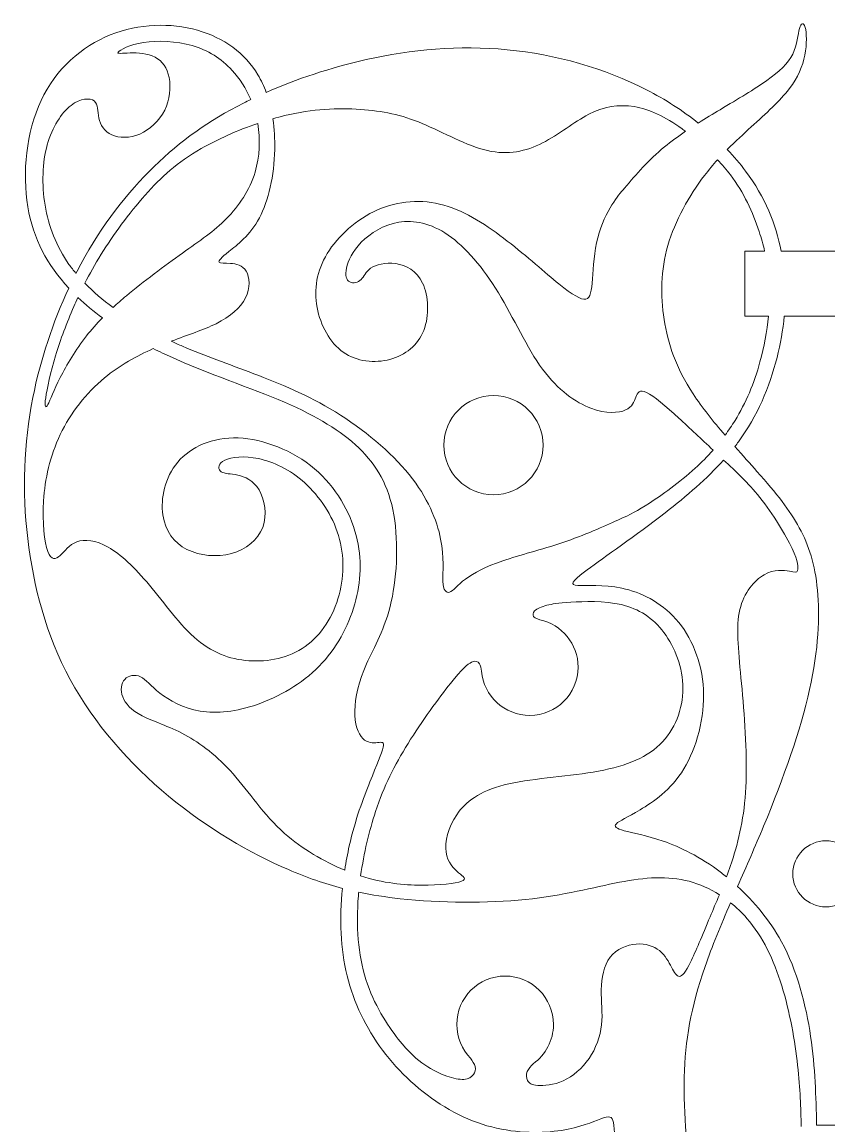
# Model space of a CAD drawing. Header units: millimetres. Extents: x -96 to 96, y -15 to 184.
# Drawn here: x -95.7 to 0.5, y 51.9 to 183.6 of the extents above; entities that cross this region are included whole.
import ezdxf

# ---------------------------------------------------------------- set-up
doc = ezdxf.new("R2010")
doc.units = ezdxf.units.MM
doc.header["$MEASUREMENT"] = 0
doc.layers.add('Layer 1', color=7, linetype='Continuous')

msp = doc.modelspace()

# ---------------------------------------------------------------- linework, layer by layer
at = {"layer": 'Layer 1', "lineweight": 20}
msp.add_ellipse((-39.49, 133.13), major_axis=(0, 5.92), ratio=1, dxfattribs=at)
for points, knots in [([(-90.14, 151.86), (-92.68, 154.6), (-94.38, 157.71), (-95.02, 161.57), (-95.02, 161.57), (-95.69, 165.61), (-95.21, 170.46), (-93.44, 174.23), (-93.44, 174.23), (-91.67, 178), (-88.61, 180.68), (-85.18, 182.06), (-85.18, 182.06), (-81.75, 183.44), (-77.96, 183.51), (-74.8, 182.62), (-74.8, 182.62), (-71.64, 181.72), (-69.11, 179.85), (-67.58, 177.29), (-67.58, 177.29), (-67.18, 176.63), (-66.86, 175.93), (-66.59, 175.2)], [0, 0, 0, 0, 0.142857, 0.142857, 0.142857, 0.142857, 0.285714, 0.285714, 0.285714, 0.285714, 0.428571, 0.428571, 0.428571, 0.428571, 0.571429, 0.571429, 0.571429, 0.571429, 0.714286, 0.714286, 0.714286, 0.714286, 1, 1, 1, 1]), ([(-15.07, 171.55), (-14.19, 172.1), (-13.31, 172.64), (-12.47, 173.14), (-12.47, 173.14), (-10.28, 174.46), (-8.38, 175.57), (-6.9, 176.62), (-6.9, 176.62), (-5.42, 177.67), (-4.36, 178.66), (-3.8, 179.78), (-3.8, 179.78), (-3.25, 180.91), (-3.2, 182.17), (-3.01, 182.84), (-3.01, 182.84), (-2.82, 183.51), (-2.49, 183.59), (-2.31, 182.96), (-2.31, 182.96), (-2.14, 182.32), (-2.11, 180.98), (-2.36, 179.66), (-2.36, 179.66), (-2.62, 178.33), (-3.15, 177.01), (-4.23, 175.61), (-4.23, 175.61), (-5.32, 174.21), (-6.97, 172.71), (-8.76, 171.08), (-8.76, 171.08), (-9.68, 170.24), (-10.65, 169.37), (-11.61, 168.39)], [0, 0, 0, 0, 0.1, 0.1, 0.1, 0.1, 0.2, 0.2, 0.2, 0.2, 0.3, 0.3, 0.3, 0.3, 0.4, 0.4, 0.4, 0.4, 0.5, 0.5, 0.5, 0.5, 0.6, 0.6, 0.6, 0.6, 0.7, 0.7, 0.7, 0.7, 0.8, 0.8, 0.8, 0.8, 1, 1, 1, 1]), ([(-68.44, 174.35), (-69, 175.67), (-69.76, 176.85), (-70.65, 177.82), (-70.65, 177.82), (-71.95, 179.25), (-73.52, 180.24), (-75.42, 180.78), (-75.42, 180.78), (-77.31, 181.32), (-79.54, 181.43), (-81.22, 181.16), (-81.22, 181.16), (-82.9, 180.89), (-84.04, 180.26), (-84.26, 180.01), (-84.26, 180.01), (-84.47, 179.76), (-83.76, 179.88), (-82.83, 179.91), (-82.83, 179.91), (-81.89, 179.93), (-80.73, 179.86), (-79.85, 179.4), (-79.85, 179.4), (-78.98, 178.95), (-78.4, 178.11), (-78.17, 176.96), (-78.17, 176.96), (-77.95, 175.81), (-78.07, 174.34), (-78.7, 173.08), (-78.7, 173.08), (-79.34, 171.81), (-80.47, 170.75), (-81.68, 170.23), (-81.68, 170.23), (-82.88, 169.71), (-84.14, 169.74), (-85.01, 170.15), (-85.01, 170.15), (-85.89, 170.55), (-86.37, 171.33), (-86.54, 172.14), (-86.54, 172.14), (-86.72, 172.95), (-86.59, 173.79), (-87.1, 174.18), (-87.1, 174.18), (-87.61, 174.57), (-88.74, 174.52), (-89.87, 173.65), (-89.87, 173.65), (-91, 172.78), (-92.11, 171.08), (-92.7, 168.94), (-92.7, 168.94), (-93.3, 166.81), (-93.37, 164.23), (-92.96, 161.74), (-92.96, 161.74), (-92.54, 159.24), (-91.63, 156.84), (-90.11, 154.69), (-90.11, 154.69), (-89.85, 154.33), (-89.57, 153.97), (-89.28, 153.61)], [0, 0, 0, 0, 0.055556, 0.055556, 0.055556, 0.055556, 0.111111, 0.111111, 0.111111, 0.111111, 0.166667, 0.166667, 0.166667, 0.166667, 0.222222, 0.222222, 0.222222, 0.222222, 0.277778, 0.277778, 0.277778, 0.277778, 0.333333, 0.333333, 0.333333, 0.333333, 0.388889, 0.388889, 0.388889, 0.388889, 0.444444, 0.444444, 0.444444, 0.444444, 0.5, 0.5, 0.5, 0.5, 0.555556, 0.555556, 0.555556, 0.555556, 0.611111, 0.611111, 0.611111, 0.611111, 0.666667, 0.666667, 0.666667, 0.666667, 0.722222, 0.722222, 0.722222, 0.722222, 0.777778, 0.777778, 0.777778, 0.777778, 0.833333, 0.833333, 0.833333, 0.833333, 0.888889, 0.888889, 0.888889, 0.888889, 1, 1, 1, 1]), ([(-15.07, 171.55), (-16.92, 173.01), (-19, 174.36), (-21.25, 175.52), (-21.25, 175.52), (-26.23, 178.09), (-32.07, 179.73), (-37.84, 180.29), (-37.84, 180.29), (-43.6, 180.84), (-49.29, 180.31), (-54.67, 179.11), (-54.67, 179.11), (-58.93, 178.16), (-63, 176.78), (-66.59, 175.2)], [0, 0, 0, 0, 0.2, 0.2, 0.2, 0.2, 0.4, 0.4, 0.4, 0.4, 0.6, 0.6, 0.6, 0.6, 1, 1, 1, 1]), ([(-68.44, 174.35), (-68.72, 174.21), (-69.01, 174.07), (-69.29, 173.93), (-69.29, 173.93), (-73.47, 171.82), (-76.79, 169.46), (-79.96, 166.36), (-79.96, 166.36), (-83.13, 163.27), (-86.17, 159.42), (-88.71, 154.71), (-88.71, 154.71), (-88.9, 154.35), (-89.09, 153.98), (-89.28, 153.61)], [0, 0, 0, 0, 0.2, 0.2, 0.2, 0.2, 0.4, 0.4, 0.4, 0.4, 0.6, 0.6, 0.6, 0.6, 1, 1, 1, 1]), ([(-16.58, 170.56), (-16.72, 170.66), (-16.86, 170.76), (-17, 170.86), (-17, 170.86), (-19.01, 172.29), (-20.88, 173.2), (-22.72, 173.5), (-22.72, 173.5), (-24.55, 173.81), (-26.35, 173.5), (-28.13, 172.59), (-28.13, 172.59), (-29.91, 171.68), (-31.68, 170.16), (-33.64, 169.17), (-33.64, 169.17), (-35.6, 168.17), (-37.75, 167.69), (-40.22, 168.26), (-40.22, 168.26), (-42.68, 168.82), (-45.47, 170.44), (-47.98, 171.49), (-47.98, 171.49), (-50.49, 172.53), (-52.72, 173), (-55.36, 173.17), (-55.36, 173.17), (-58, 173.35), (-61.03, 173.24), (-64.42, 172.43), (-64.42, 172.43), (-64.87, 172.32), (-65.34, 172.2), (-65.8, 172.06)], [0, 0, 0, 0, 0.1, 0.1, 0.1, 0.1, 0.2, 0.2, 0.2, 0.2, 0.3, 0.3, 0.3, 0.3, 0.4, 0.4, 0.4, 0.4, 0.5, 0.5, 0.5, 0.5, 0.6, 0.6, 0.6, 0.6, 0.7, 0.7, 0.7, 0.7, 0.8, 0.8, 0.8, 0.8, 1, 1, 1, 1]), ([(-67.61, 171.5), (-70.01, 170.68), (-72.4, 169.61), (-74.36, 168.49), (-74.36, 168.49), (-77.19, 166.86), (-79.13, 165.12), (-81.04, 162.95), (-81.04, 162.95), (-82.95, 160.78), (-84.83, 158.19), (-86.26, 155.9), (-86.26, 155.9), (-87.03, 154.67), (-87.66, 153.53), (-88.22, 152.44)], [0, 0, 0, 0, 0.2, 0.2, 0.2, 0.2, 0.4, 0.4, 0.4, 0.4, 0.6, 0.6, 0.6, 0.6, 1, 1, 1, 1]), ([(-84.86, 149.55), (-84.37, 150), (-83.84, 150.46), (-83.27, 150.94), (-83.27, 150.94), (-81.26, 152.62), (-78.7, 154.52), (-76.59, 156.02), (-76.59, 156.02), (-74.48, 157.52), (-72.81, 158.64), (-71.33, 160.14), (-71.33, 160.14), (-69.85, 161.65), (-68.56, 163.54), (-67.92, 165.69), (-67.92, 165.69), (-67.36, 167.55), (-67.28, 169.6), (-67.61, 171.5)], [0, 0, 0, 0, 0.166667, 0.166667, 0.166667, 0.166667, 0.333333, 0.333333, 0.333333, 0.333333, 0.5, 0.5, 0.5, 0.5, 0.666667, 0.666667, 0.666667, 0.666667, 1, 1, 1, 1]), ([(-65.8, 172.06), (-65.62, 170.85), (-65.55, 169.61), (-65.58, 168.39), (-65.58, 168.39), (-65.64, 165.28), (-66.3, 162.29), (-67.41, 160.22), (-67.41, 160.22), (-68.52, 158.15), (-70.09, 156.98), (-71.04, 156.22), (-71.04, 156.22), (-71.99, 155.47), (-72.32, 155.11), (-72.2, 154.96), (-72.2, 154.96), (-72.09, 154.81), (-71.53, 154.86), (-70.86, 154.81), (-70.86, 154.81), (-70.19, 154.76), (-69.41, 154.6), (-68.98, 153.88), (-68.98, 153.88), (-68.55, 153.16), (-68.47, 151.87), (-69.06, 150.7), (-69.06, 150.7), (-69.64, 149.52), (-70.88, 148.46), (-72.57, 147.61), (-72.57, 147.61), (-74.06, 146.87), (-75.9, 146.29), (-77.91, 145.52)], [0, 0, 0, 0, 0.1, 0.1, 0.1, 0.1, 0.2, 0.2, 0.2, 0.2, 0.3, 0.3, 0.3, 0.3, 0.4, 0.4, 0.4, 0.4, 0.5, 0.5, 0.5, 0.5, 0.6, 0.6, 0.6, 0.6, 0.7, 0.7, 0.7, 0.7, 0.8, 0.8, 0.8, 0.8, 1, 1, 1, 1]), ([(-23.86, 163.79), (-22.44, 165.45), (-21.03, 167.12), (-19.08, 168.72), (-19.08, 168.72), (-18.31, 169.34), (-17.46, 169.96), (-16.58, 170.56)], [0, 0, 0, 0, 0.333333, 0.333333, 0.333333, 0.333333, 1, 1, 1, 1]), ([(-5.18, 156.27), (-5.81, 159.48), (-7.11, 162.7), (-9.42, 165.81), (-9.42, 165.81), (-10.07, 166.68), (-10.8, 167.55), (-11.61, 168.39)], [0, 0, 0, 0, 0.333333, 0.333333, 0.333333, 0.333333, 1, 1, 1, 1]), ([(-12.77, 167.17), (-13.29, 166.59), (-13.81, 165.96), (-14.33, 165.29), (-14.33, 165.29), (-16.15, 162.9), (-17.84, 159.89), (-18.7, 156.92), (-18.7, 156.92), (-19.56, 153.95), (-19.59, 151.01), (-19.13, 148.12), (-19.13, 148.12), (-18.68, 145.22), (-17.74, 142.36), (-15.68, 139.23), (-15.68, 139.23), (-14.62, 137.62), (-13.27, 135.93), (-11.88, 134.31)], [0, 0, 0, 0, 0.166667, 0.166667, 0.166667, 0.166667, 0.333333, 0.333333, 0.333333, 0.333333, 0.5, 0.5, 0.5, 0.5, 0.666667, 0.666667, 0.666667, 0.666667, 1, 1, 1, 1]), ([(-7.16, 156.27), (-7.34, 157.06), (-7.56, 157.83), (-7.81, 158.59), (-7.81, 158.59), (-8.57, 160.93), (-9.63, 163.24), (-11.23, 165.36), (-11.23, 165.36), (-11.7, 165.98), (-12.22, 166.59), (-12.77, 167.17)], [0, 0, 0, 0, 0.25, 0.25, 0.25, 0.25, 0.5, 0.5, 0.5, 0.5, 1, 1, 1, 1]), ([(-13.31, 132.54), (-14.7, 133.84), (-16.07, 135.16), (-17.39, 136.36), (-17.39, 136.36), (-18.93, 137.76), (-20.4, 139), (-21.25, 139.4), (-21.25, 139.4), (-22.09, 139.81), (-22.32, 139.38), (-22.52, 138.85), (-22.52, 138.85), (-22.73, 138.32), (-22.9, 137.68), (-23.74, 137.32), (-23.74, 137.32), (-24.57, 136.95), (-26.07, 136.85), (-27.87, 137.53), (-27.87, 137.53), (-29.68, 138.21), (-31.81, 139.68), (-33.65, 142.2), (-33.65, 142.2), (-35.5, 144.72), (-37.07, 148.28), (-38.9, 151.29), (-38.9, 151.29), (-40.73, 154.3), (-42.83, 156.75), (-44.89, 158.18), (-44.89, 158.18), (-46.96, 159.61), (-48.98, 160.02), (-50.79, 159.71), (-50.79, 159.71), (-52.6, 159.41), (-54.19, 158.4), (-55.25, 157.32), (-55.25, 157.32), (-56.31, 156.25), (-56.85, 155.11), (-57.02, 154.25), (-57.02, 154.25), (-57.2, 153.39), (-57.02, 152.81), (-56.63, 152.59), (-56.63, 152.59), (-56.24, 152.38), (-55.63, 152.53), (-55.26, 152.88), (-55.26, 152.88), (-54.9, 153.24), (-54.77, 153.79), (-54.14, 154.22), (-54.14, 154.22), (-53.51, 154.65), (-52.37, 154.96), (-51.15, 154.78), (-51.15, 154.78), (-49.94, 154.6), (-48.65, 153.95), (-47.94, 152.44), (-47.94, 152.44), (-47.23, 150.94), (-47.11, 148.58), (-47.8, 146.81), (-47.8, 146.81), (-48.5, 145.04), (-50.02, 143.85), (-51.84, 143.36), (-51.84, 143.36), (-53.66, 142.87), (-55.78, 143.07), (-57.4, 144.21), (-57.4, 144.21), (-59.02, 145.35), (-60.13, 147.42), (-60.52, 149.56), (-60.52, 149.56), (-60.92, 151.7), (-60.59, 153.9), (-59.31, 155.99), (-59.31, 155.99), (-58.03, 158.09), (-55.81, 160.09), (-53.32, 161.19), (-53.32, 161.19), (-50.83, 162.29), (-48.07, 162.49), (-45.41, 161.75), (-45.41, 161.75), (-42.76, 161), (-40.2, 159.31), (-37.84, 157.47), (-37.84, 157.47), (-35.47, 155.64), (-33.3, 153.67), (-31.69, 152.36), (-31.69, 152.36), (-30.08, 151.06), (-29.04, 150.42), (-28.47, 150.54), (-28.47, 150.54), (-27.9, 150.67), (-27.8, 151.56), (-27.69, 152.96), (-27.69, 152.96), (-27.58, 154.35), (-27.46, 156.25), (-27.05, 157.87), (-27.05, 157.87), (-26.64, 159.5), (-25.95, 160.85), (-25.37, 161.79), (-25.37, 161.79), (-24.79, 162.73), (-24.33, 163.26), (-23.86, 163.79)], [0, 0, 0, 0, 0.032258, 0.032258, 0.032258, 0.032258, 0.064516, 0.064516, 0.064516, 0.064516, 0.096774, 0.096774, 0.096774, 0.096774, 0.129032, 0.129032, 0.129032, 0.129032, 0.16129, 0.16129, 0.16129, 0.16129, 0.193548, 0.193548, 0.193548, 0.193548, 0.225806, 0.225806, 0.225806, 0.225806, 0.258065, 0.258065, 0.258065, 0.258065, 0.290323, 0.290323, 0.290323, 0.290323, 0.322581, 0.322581, 0.322581, 0.322581, 0.354839, 0.354839, 0.354839, 0.354839, 0.387097, 0.387097, 0.387097, 0.387097, 0.419355, 0.419355, 0.419355, 0.419355, 0.451613, 0.451613, 0.451613, 0.451613, 0.483871, 0.483871, 0.483871, 0.483871, 0.516129, 0.516129, 0.516129, 0.516129, 0.548387, 0.548387, 0.548387, 0.548387, 0.580645, 0.580645, 0.580645, 0.580645, 0.612903, 0.612903, 0.612903, 0.612903, 0.645161, 0.645161, 0.645161, 0.645161, 0.677419, 0.677419, 0.677419, 0.677419, 0.709677, 0.709677, 0.709677, 0.709677, 0.741935, 0.741935, 0.741935, 0.741935, 0.774194, 0.774194, 0.774194, 0.774194, 0.806452, 0.806452, 0.806452, 0.806452, 0.83871, 0.83871, 0.83871, 0.83871, 0.870968, 0.870968, 0.870968, 0.870968, 0.903226, 0.903226, 0.903226, 0.903226, 0.935484, 0.935484, 0.935484, 0.935484, 1, 1, 1, 1]), ([(-6.71, 148.53), (-6.71, 148.53), (-9.52, 148.53), (-9.52, 148.53), (-9.52, 148.53), (-9.52, 148.53), (-9.52, 156.27), (-9.52, 156.27), (-9.52, 156.27), (-9.52, 156.27), (-7.16, 156.27), (-7.16, 156.27)], [0, 0, 0, 0, 0.25, 0.25, 0.25, 0.25, 0.5, 0.5, 0.5, 0.5, 1, 1, 1, 1]), ([(-90.14, 151.86), (-92.01, 147.81), (-93.52, 143.31), (-94.41, 138.82), (-94.41, 138.82), (-95.52, 133.25), (-95.7, 127.68), (-95.03, 121.99), (-95.03, 121.99), (-94.36, 116.3), (-92.84, 110.48), (-89.97, 105.18), (-89.97, 105.18), (-87.1, 99.89), (-82.88, 95.11), (-78.23, 91.25), (-78.23, 91.25), (-73.57, 87.39), (-68.49, 84.46), (-63.95, 82.5), (-63.95, 82.5), (-61.73, 81.54), (-59.63, 80.81), (-57.51, 80.26)], [0, 0, 0, 0, 0.142857, 0.142857, 0.142857, 0.142857, 0.285714, 0.285714, 0.285714, 0.285714, 0.428571, 0.428571, 0.428571, 0.428571, 0.571429, 0.571429, 0.571429, 0.571429, 0.714286, 0.714286, 0.714286, 0.714286, 1, 1, 1, 1]), ([(-89.04, 150.74), (-89.21, 150.38), (-89.37, 150.02), (-89.52, 149.66), (-89.52, 149.66), (-90.38, 147.69), (-91.13, 145.75), (-91.72, 143.79), (-91.72, 143.79), (-92.3, 141.83), (-92.74, 139.85), (-92.89, 138.76), (-92.89, 138.76), (-93.04, 137.68), (-92.91, 137.47), (-92.63, 137.97), (-92.63, 137.97), (-92.36, 138.47), (-91.93, 139.68), (-91.16, 141.18), (-91.16, 141.18), (-90.4, 142.69), (-89.31, 144.51), (-88.03, 146.15), (-88.03, 146.15), (-87.45, 146.89), (-86.83, 147.6), (-86.13, 148.31)], [0, 0, 0, 0, 0.125, 0.125, 0.125, 0.125, 0.25, 0.25, 0.25, 0.25, 0.375, 0.375, 0.375, 0.375, 0.5, 0.5, 0.5, 0.5, 0.625, 0.625, 0.625, 0.625, 0.75, 0.75, 0.75, 0.75, 1, 1, 1, 1]), ([(-11.88, 134.31), (-11.46, 134.88), (-11.06, 135.47), (-10.69, 136.07), (-10.69, 136.07), (-9.4, 138.17), (-8.41, 140.47), (-7.71, 143.08), (-7.71, 143.08), (-7.23, 144.82), (-6.88, 146.69), (-6.71, 148.53)], [0, 0, 0, 0, 0.25, 0.25, 0.25, 0.25, 0.5, 0.5, 0.5, 0.5, 1, 1, 1, 1]), ([(-10.7, 132.96), (-10.56, 133.15), (-10.41, 133.34), (-10.27, 133.54), (-10.27, 133.54), (-8.02, 136.61), (-6.58, 140.02), (-5.68, 143.58), (-5.68, 143.58), (-5.27, 145.2), (-4.97, 146.86), (-4.82, 148.53)], [0, 0, 0, 0, 0.25, 0.25, 0.25, 0.25, 0.5, 0.5, 0.5, 0.5, 1, 1, 1, 1]), ([(-77.91, 145.52), (-77.47, 145.31), (-77.02, 145.11), (-76.57, 144.92), (-76.57, 144.92), (-73.9, 143.77), (-71.12, 142.81), (-68.06, 141.64), (-68.06, 141.64), (-65, 140.48), (-61.66, 139.11), (-58.34, 137.08), (-58.34, 137.08), (-55.03, 135.04), (-51.74, 132.33), (-49.54, 129.62), (-49.54, 129.62), (-47.34, 126.9), (-46.23, 124.17), (-45.79, 121.93), (-45.79, 121.93), (-45.34, 119.69), (-45.57, 117.94), (-45.52, 116.88), (-45.52, 116.88), (-45.47, 115.82), (-45.14, 115.44), (-44.72, 115.59), (-44.72, 115.59), (-44.31, 115.74), (-43.8, 116.43), (-42.83, 117.15), (-42.83, 117.15), (-41.85, 117.87), (-40.41, 118.63), (-38.39, 119.32), (-38.39, 119.32), (-36.37, 120.02), (-33.76, 120.65), (-31.23, 121.51), (-31.23, 121.51), (-28.7, 122.37), (-26.25, 123.46), (-24.66, 124.18), (-24.66, 124.18), (-23.07, 124.91), (-22.34, 125.27), (-20.9, 126.21), (-20.9, 126.21), (-19.47, 127.14), (-17.32, 128.66), (-15.45, 130.37), (-15.45, 130.37), (-14.69, 131.06), (-13.98, 131.78), (-13.31, 132.54)], [0, 0, 0, 0, 0.066667, 0.066667, 0.066667, 0.066667, 0.133333, 0.133333, 0.133333, 0.133333, 0.2, 0.2, 0.2, 0.2, 0.266667, 0.266667, 0.266667, 0.266667, 0.333333, 0.333333, 0.333333, 0.333333, 0.4, 0.4, 0.4, 0.4, 0.466667, 0.466667, 0.466667, 0.466667, 0.533333, 0.533333, 0.533333, 0.533333, 0.6, 0.6, 0.6, 0.6, 0.666667, 0.666667, 0.666667, 0.666667, 0.733333, 0.733333, 0.733333, 0.733333, 0.8, 0.8, 0.8, 0.8, 0.866667, 0.866667, 0.866667, 0.866667, 1, 1, 1, 1]), ([(-80.06, 144.64), (-82.03, 143.76), (-84.07, 142.64), (-85.87, 141.15), (-85.87, 141.15), (-88.07, 139.33), (-89.92, 136.95), (-91.15, 134.39), (-91.15, 134.39), (-92.37, 131.82), (-92.98, 129.06), (-93.15, 126.49), (-93.15, 126.49), (-93.31, 123.93), (-93.03, 121.55), (-92.63, 120.44), (-92.63, 120.44), (-92.22, 119.32), (-91.69, 119.48), (-91.16, 119.96), (-91.16, 119.96), (-90.63, 120.44), (-90.1, 121.25), (-89.18, 121.59), (-89.18, 121.59), (-88.25, 121.93), (-86.94, 121.8), (-85.44, 120.96), (-85.44, 120.96), (-83.95, 120.11), (-82.28, 118.54), (-80.51, 116.42), (-80.51, 116.42), (-78.74, 114.29), (-76.87, 111.61), (-74.82, 109.9), (-74.82, 109.9), (-72.77, 108.2), (-70.55, 107.46), (-68.22, 107.39), (-68.22, 107.39), (-65.89, 107.31), (-63.47, 107.89), (-61.58, 109.37), (-61.58, 109.37), (-59.7, 110.85), (-58.36, 113.23), (-57.78, 115.73), (-57.78, 115.73), (-57.19, 118.24), (-57.37, 120.87), (-58.28, 123.24), (-58.28, 123.24), (-59.19, 125.62), (-60.84, 127.75), (-62.66, 129.19), (-62.66, 129.19), (-64.48, 130.63), (-66.48, 131.39), (-68.15, 131.63), (-68.15, 131.63), (-69.81, 131.87), (-71.16, 131.59), (-71.79, 131.17), (-71.79, 131.17), (-72.42, 130.76), (-72.34, 130.2), (-71.95, 129.95), (-71.95, 129.95), (-71.56, 129.69), (-70.85, 129.74), (-69.99, 129.55), (-69.99, 129.55), (-69.13, 129.36), (-68.12, 128.93), (-67.45, 127.8), (-67.45, 127.8), (-66.78, 126.66), (-66.45, 124.81), (-67.01, 123.32), (-67.01, 123.32), (-67.56, 121.83), (-69.01, 120.69), (-70.74, 120.21), (-70.74, 120.21), (-72.47, 119.73), (-74.49, 119.91), (-76.04, 120.69), (-76.04, 120.69), (-77.58, 121.47), (-78.64, 122.86), (-78.92, 124.81), (-78.92, 124.81), (-79.2, 126.76), (-78.69, 129.26), (-77.14, 131.1), (-77.14, 131.1), (-75.58, 132.93), (-72.98, 134.09), (-69.93, 133.98), (-69.93, 133.98), (-66.88, 133.87), (-63.39, 132.47), (-60.82, 130.3), (-60.82, 130.3), (-58.26, 128.13), (-56.61, 125.17), (-55.87, 122.35), (-55.87, 122.35), (-55.12, 119.53), (-55.27, 116.85), (-56.04, 114.18), (-56.04, 114.18), (-56.81, 111.51), (-58.21, 108.85), (-60.28, 106.75), (-60.28, 106.75), (-62.35, 104.65), (-65.11, 103.11), (-67.64, 102.21), (-67.64, 102.21), (-70.17, 101.32), (-72.47, 101.06), (-74.47, 101.4), (-74.47, 101.4), (-76.47, 101.75), (-78.16, 102.68), (-79.27, 103.54), (-79.27, 103.54), (-80.39, 104.4), (-80.92, 105.19), (-81.57, 105.5), (-81.57, 105.5), (-82.23, 105.82), (-83.02, 105.67), (-83.46, 105.19), (-83.46, 105.19), (-83.9, 104.71), (-84, 103.9), (-83.7, 103.1), (-83.7, 103.1), (-83.4, 102.3), (-82.69, 101.52), (-81.4, 100.85), (-81.4, 100.85), (-80.11, 100.18), (-78.24, 99.62), (-76.31, 98.59), (-76.31, 98.59), (-74.39, 97.55), (-72.42, 96.03), (-70.55, 93.91), (-70.55, 93.91), (-68.68, 91.78), (-66.91, 89.05), (-64.4, 86.82), (-64.4, 86.82), (-62.31, 84.97), (-59.72, 83.46), (-57.23, 82.44)], [0, 0, 0, 0, 0.02439, 0.02439, 0.02439, 0.02439, 0.04878, 0.04878, 0.04878, 0.04878, 0.073171, 0.073171, 0.073171, 0.073171, 0.097561, 0.097561, 0.097561, 0.097561, 0.121951, 0.121951, 0.121951, 0.121951, 0.146341, 0.146341, 0.146341, 0.146341, 0.170732, 0.170732, 0.170732, 0.170732, 0.195122, 0.195122, 0.195122, 0.195122, 0.219512, 0.219512, 0.219512, 0.219512, 0.243902, 0.243902, 0.243902, 0.243902, 0.268293, 0.268293, 0.268293, 0.268293, 0.292683, 0.292683, 0.292683, 0.292683, 0.317073, 0.317073, 0.317073, 0.317073, 0.341463, 0.341463, 0.341463, 0.341463, 0.365854, 0.365854, 0.365854, 0.365854, 0.390244, 0.390244, 0.390244, 0.390244, 0.414634, 0.414634, 0.414634, 0.414634, 0.439024, 0.439024, 0.439024, 0.439024, 0.463415, 0.463415, 0.463415, 0.463415, 0.487805, 0.487805, 0.487805, 0.487805, 0.512195, 0.512195, 0.512195, 0.512195, 0.536585, 0.536585, 0.536585, 0.536585, 0.560976, 0.560976, 0.560976, 0.560976, 0.585366, 0.585366, 0.585366, 0.585366, 0.609756, 0.609756, 0.609756, 0.609756, 0.634146, 0.634146, 0.634146, 0.634146, 0.658537, 0.658537, 0.658537, 0.658537, 0.682927, 0.682927, 0.682927, 0.682927, 0.707317, 0.707317, 0.707317, 0.707317, 0.731707, 0.731707, 0.731707, 0.731707, 0.756098, 0.756098, 0.756098, 0.756098, 0.780488, 0.780488, 0.780488, 0.780488, 0.804878, 0.804878, 0.804878, 0.804878, 0.829268, 0.829268, 0.829268, 0.829268, 0.853659, 0.853659, 0.853659, 0.853659, 0.878049, 0.878049, 0.878049, 0.878049, 0.902439, 0.902439, 0.902439, 0.902439, 0.926829, 0.926829, 0.926829, 0.926829, 0.95122, 0.95122, 0.95122, 0.95122, 1, 1, 1, 1]), ([(-57.23, 82.44), (-57.08, 83.44), (-56.89, 84.41), (-56.69, 85.32), (-56.69, 85.32), (-55.98, 88.47), (-55.02, 91), (-54.22, 92.98), (-54.22, 92.98), (-53.43, 94.97), (-52.79, 96.41), (-52.64, 97.09), (-52.64, 97.09), (-52.49, 97.78), (-52.82, 97.7), (-53.32, 97.65), (-53.32, 97.65), (-53.83, 97.6), (-54.51, 97.57), (-55.07, 98.14), (-55.07, 98.14), (-55.63, 98.71), (-56.06, 99.88), (-56.03, 101.44), (-56.03, 101.44), (-56.01, 103.01), (-55.52, 104.98), (-54.63, 107.03), (-54.63, 107.03), (-53.73, 109.08), (-52.41, 111.21), (-51.68, 114.46), (-51.68, 114.46), (-50.95, 117.7), (-50.79, 122.08), (-51.49, 125.44), (-51.49, 125.44), (-52.19, 128.81), (-53.73, 131.16), (-55.95, 133.17), (-55.95, 133.17), (-58.18, 135.18), (-61.09, 136.85), (-65.17, 138.56), (-65.17, 138.56), (-69.26, 140.26), (-74.52, 142.01), (-78.97, 144.11), (-78.97, 144.11), (-79.34, 144.28), (-79.7, 144.46), (-80.06, 144.64)], [0, 0, 0, 0, 0.071429, 0.071429, 0.071429, 0.071429, 0.142857, 0.142857, 0.142857, 0.142857, 0.214286, 0.214286, 0.214286, 0.214286, 0.285714, 0.285714, 0.285714, 0.285714, 0.357143, 0.357143, 0.357143, 0.357143, 0.428571, 0.428571, 0.428571, 0.428571, 0.5, 0.5, 0.5, 0.5, 0.571429, 0.571429, 0.571429, 0.571429, 0.642857, 0.642857, 0.642857, 0.642857, 0.714286, 0.714286, 0.714286, 0.714286, 0.785714, 0.785714, 0.785714, 0.785714, 0.857143, 0.857143, 0.857143, 0.857143, 1, 1, 1, 1]), ([(-10.7, 132.96), (-9.78, 131.92), (-8.87, 130.91), (-8.07, 130), (-8.07, 130), (-5.7, 127.32), (-4.16, 125.37), (-3.02, 123.27), (-3.02, 123.27), (-1.88, 121.17), (-1.15, 118.92), (-0.86, 115.82), (-0.86, 115.82), (-0.57, 112.72), (-0.72, 108.78), (-1.79, 103.97), (-1.79, 103.97), (-2.87, 99.17), (-4.87, 93.5), (-7.28, 87.68), (-7.28, 87.68), (-8.28, 85.28), (-9.35, 82.86), (-10.38, 80.49)], [0, 0, 0, 0, 0.142857, 0.142857, 0.142857, 0.142857, 0.285714, 0.285714, 0.285714, 0.285714, 0.428571, 0.428571, 0.428571, 0.428571, 0.571429, 0.571429, 0.571429, 0.571429, 0.714286, 0.714286, 0.714286, 0.714286, 1, 1, 1, 1]), ([(-11.71, 81.64), (-11.91, 81.8), (-12.12, 81.96), (-12.32, 82.12), (-12.32, 82.12), (-14.87, 84.08), (-17.25, 85.19), (-19.26, 85.89), (-19.26, 85.89), (-21.27, 86.58), (-22.92, 86.86), (-23.89, 87.13), (-23.89, 87.13), (-24.86, 87.39), (-25.17, 87.65), (-24.84, 87.97), (-24.84, 87.97), (-24.51, 88.3), (-23.55, 88.71), (-22, 89.63), (-22, 89.63), (-20.46, 90.55), (-18.34, 92), (-16.79, 94.52), (-16.79, 94.52), (-15.25, 97.05), (-14.29, 100.67), (-14.45, 103.98), (-14.45, 103.98), (-14.62, 107.3), (-15.91, 110.31), (-17.74, 112.38), (-17.74, 112.38), (-19.58, 114.45), (-21.95, 115.59), (-24.18, 116.06), (-24.18, 116.06), (-26.41, 116.53), (-28.48, 116.33), (-29.45, 116.39), (-29.45, 116.39), (-30.43, 116.45), (-30.3, 116.78), (-28.31, 118.26), (-28.31, 118.26), (-26.33, 119.74), (-22.48, 122.37), (-19.03, 125.05), (-19.03, 125.05), (-16.42, 127.08), (-14.03, 129.14), (-12.05, 131.35)], [0, 0, 0, 0, 0.071429, 0.071429, 0.071429, 0.071429, 0.142857, 0.142857, 0.142857, 0.142857, 0.214286, 0.214286, 0.214286, 0.214286, 0.285714, 0.285714, 0.285714, 0.285714, 0.357143, 0.357143, 0.357143, 0.357143, 0.428571, 0.428571, 0.428571, 0.428571, 0.5, 0.5, 0.5, 0.5, 0.571429, 0.571429, 0.571429, 0.571429, 0.642857, 0.642857, 0.642857, 0.642857, 0.714286, 0.714286, 0.714286, 0.714286, 0.785714, 0.785714, 0.785714, 0.785714, 0.857143, 0.857143, 0.857143, 0.857143, 1, 1, 1, 1]), ([(-11.71, 81.64), (-11.38, 82.52), (-11.06, 83.43), (-10.78, 84.36), (-10.78, 84.36), (-9.96, 87.08), (-9.42, 89.99), (-9.35, 93.68), (-9.35, 93.68), (-9.27, 97.37), (-9.65, 101.85), (-9.98, 105.37), (-9.98, 105.37), (-10.31, 108.9), (-10.59, 111.48), (-10.11, 113.51), (-10.11, 113.51), (-9.63, 115.53), (-8.39, 117), (-7.2, 117.67), (-7.2, 117.67), (-6.01, 118.34), (-4.87, 118.21), (-4.2, 118.1), (-4.2, 118.1), (-3.53, 117.98), (-3.33, 117.88), (-3.23, 118.18), (-3.23, 118.18), (-3.13, 118.49), (-3.13, 119.2), (-3.89, 120.8), (-3.89, 120.8), (-4.64, 122.41), (-6.16, 124.91), (-7.74, 126.9), (-7.74, 126.9), (-9.14, 128.66), (-10.6, 130.01), (-12.05, 131.35)], [0, 0, 0, 0, 0.090909, 0.090909, 0.090909, 0.090909, 0.181818, 0.181818, 0.181818, 0.181818, 0.272727, 0.272727, 0.272727, 0.272727, 0.363636, 0.363636, 0.363636, 0.363636, 0.454545, 0.454545, 0.454545, 0.454545, 0.545455, 0.545455, 0.545455, 0.545455, 0.636364, 0.636364, 0.636364, 0.636364, 0.727273, 0.727273, 0.727273, 0.727273, 0.818182, 0.818182, 0.818182, 0.818182, 1, 1, 1, 1]), ([(-55.33, 81.75), (-52.61, 80.88), (-50.2, 80.65), (-48.1, 80.64), (-48.1, 80.64), (-45.89, 80.63), (-44.02, 80.86), (-43.31, 81.11), (-43.31, 81.11), (-42.6, 81.36), (-43.06, 81.64), (-43.65, 82.13), (-43.65, 82.13), (-44.24, 82.63), (-44.98, 83.33), (-45.14, 84.56), (-45.14, 84.56), (-45.31, 85.79), (-44.9, 87.53), (-43.87, 89.05), (-43.87, 89.05), (-42.83, 90.57), (-41.16, 91.86), (-38.21, 92.6), (-38.21, 92.6), (-35.27, 93.35), (-31.04, 93.55), (-27.59, 94.13), (-27.59, 94.13), (-24.14, 94.72), (-21.46, 95.68), (-19.65, 97.41), (-19.65, 97.41), (-17.84, 99.14), (-16.9, 101.65), (-16.9, 104.11), (-16.9, 104.11), (-16.9, 106.58), (-17.84, 109.01), (-19.16, 110.76), (-19.16, 110.76), (-20.47, 112.52), (-22.17, 113.61), (-24.23, 114.1), (-24.23, 114.1), (-26.29, 114.59), (-28.72, 114.49), (-30.27, 114.39), (-30.27, 114.39), (-31.82, 114.29), (-32.5, 114.19), (-33.12, 114.02), (-33.12, 114.02), (-33.75, 113.85), (-34.32, 113.61), (-34.58, 113.36), (-34.58, 113.36), (-34.84, 113.11), (-34.79, 112.86), (-34.7, 112.7), (-34.7, 112.7), (-34.6, 112.54), (-34.48, 112.48), (-34.35, 112.43), (-34.35, 112.43), (-34.22, 112.38), (-34.08, 112.33), (-33.95, 112.29)], [0, 0, 0, 0, 0.055556, 0.055556, 0.055556, 0.055556, 0.111111, 0.111111, 0.111111, 0.111111, 0.166667, 0.166667, 0.166667, 0.166667, 0.222222, 0.222222, 0.222222, 0.222222, 0.277778, 0.277778, 0.277778, 0.277778, 0.333333, 0.333333, 0.333333, 0.333333, 0.388889, 0.388889, 0.388889, 0.388889, 0.444444, 0.444444, 0.444444, 0.444444, 0.5, 0.5, 0.5, 0.5, 0.555556, 0.555556, 0.555556, 0.555556, 0.611111, 0.611111, 0.611111, 0.611111, 0.666667, 0.666667, 0.666667, 0.666667, 0.722222, 0.722222, 0.722222, 0.722222, 0.777778, 0.777778, 0.777778, 0.777778, 0.833333, 0.833333, 0.833333, 0.833333, 0.888889, 0.888889, 0.888889, 0.888889, 1, 1, 1, 1]), ([(-33.95, 112.29), (-31.35, 111.73), (-29.4, 109.42), (-29.4, 106.65), (-29.4, 106.65), (-29.4, 103.47), (-31.98, 100.89), (-35.17, 100.89), (-35.17, 100.89), (-38.18, 100.89), (-40.66, 103.2), (-40.91, 106.16)], [0, 0, 0, 0, 0.25, 0.25, 0.25, 0.25, 0.5, 0.5, 0.5, 0.5, 1, 1, 1, 1]), ([(-40.91, 106.16), (-40.96, 106.49), (-41, 106.82), (-41.17, 107.06), (-41.17, 107.06), (-41.33, 107.31), (-41.63, 107.46), (-42.1, 107.24), (-42.1, 107.24), (-42.58, 107.02), (-43.24, 106.42), (-44.61, 104.71), (-44.61, 104.71), (-45.98, 103), (-48.04, 100.18), (-49.68, 97.54), (-49.68, 97.54), (-51.32, 94.9), (-52.54, 92.45), (-53.54, 89.44), (-53.54, 89.44), (-54.31, 87.11), (-54.95, 84.46), (-55.33, 81.75)], [0, 0, 0, 0, 0.142857, 0.142857, 0.142857, 0.142857, 0.285714, 0.285714, 0.285714, 0.285714, 0.428571, 0.428571, 0.428571, 0.428571, 0.571429, 0.571429, 0.571429, 0.571429, 0.714286, 0.714286, 0.714286, 0.714286, 1, 1, 1, 1]), ([(0.15, 85.94), (-2.03, 85.94), (-3.8, 84.17), (-3.8, 81.99), (-3.8, 81.99), (-3.8, 79.81), (-2.03, 78.05), (0.15, 78.05)], [0, 0, 0, 0, 0.333333, 0.333333, 0.333333, 0.333333, 1, 1, 1, 1]), ([(0.15, 85.94), (2.33, 85.94), (4.1, 84.17), (4.1, 81.99), (4.1, 81.99), (4.1, 79.81), (2.33, 78.05), (0.15, 78.05)], [0, 0, 0, 0, 0.333333, 0.333333, 0.333333, 0.333333, 1, 1, 1, 1]), ([(-55.56, 79.8), (-53.98, 79.47), (-52.35, 79.22), (-50.62, 79.03), (-50.62, 79.03), (-45.83, 78.52), (-40.24, 78.46), (-35.67, 78.93), (-35.67, 78.93), (-31.11, 79.4), (-27.57, 80.39), (-24.47, 80.98), (-24.47, 80.98), (-21.37, 81.58), (-18.72, 81.78), (-16.16, 81.1), (-16.16, 81.1), (-14.92, 80.76), (-13.69, 80.22), (-12.55, 79.5)], [0, 0, 0, 0, 0.166667, 0.166667, 0.166667, 0.166667, 0.333333, 0.333333, 0.333333, 0.333333, 0.5, 0.5, 0.5, 0.5, 0.666667, 0.666667, 0.666667, 0.666667, 1, 1, 1, 1]), ([(-0.96, 52.02), (-1.04, 55.43), (-1.11, 58.84), (-1.67, 62.6), (-1.67, 62.6), (-2.23, 66.35), (-3.26, 70.45), (-5.15, 73.9), (-5.15, 73.9), (-6.56, 76.49), (-8.45, 78.71), (-10.38, 80.49)], [0, 0, 0, 0, 0.25, 0.25, 0.25, 0.25, 0.5, 0.5, 0.5, 0.5, 1, 1, 1, 1]), ([(-11.22, 78.55), (-12.37, 75.87), (-13.44, 73.3), (-14.26, 70.95), (-14.26, 70.95), (-15.99, 66.01), (-16.63, 62.09), (-16.74, 57.74), (-16.74, 57.74), (-16.85, 53.39), (-16.45, 48.61), (-15.36, 43.59), (-15.36, 43.59), (-14.28, 38.57), (-12.5, 33.31), (-10.53, 28.6), (-10.53, 28.6), (-8.56, 23.9), (-6.38, 19.75), (-4.9, 16.73), (-4.9, 16.73), (-3.43, 13.71), (-2.64, 11.81), (-2.11, 10.07), (-2.11, 10.07), (-1.58, 8.32), (-1.3, 6.73), (-1.3, 5.96), (-1.3, 5.96), (-1.3, 5.18), (-1.58, 5.24), (-2, 6.12), (-2, 6.12), (-2.41, 7.01), (-2.97, 8.73), (-3.94, 10.95), (-3.94, 10.95), (-4.92, 13.18), (-6.31, 15.91), (-8.47, 19.16), (-8.47, 19.16), (-10.63, 22.41), (-13.57, 26.18), (-16.11, 29.98), (-16.11, 29.98), (-18.65, 33.79), (-20.8, 37.63), (-22.25, 40.83), (-22.25, 40.83), (-23.71, 44.03), (-24.47, 46.59), (-24.8, 48.57), (-24.8, 48.57), (-25.13, 50.56), (-25.02, 51.97), (-25.24, 52.59), (-25.24, 52.59), (-25.45, 53.21), (-25.98, 53.04), (-27.08, 52.62), (-27.08, 52.62), (-28.18, 52.2), (-29.85, 51.54), (-32.26, 51.28), (-32.26, 51.28), (-34.66, 51.01), (-37.8, 51.14), (-40.84, 52.13), (-40.84, 52.13), (-43.89, 53.11), (-46.85, 54.96), (-49.34, 57.23), (-49.34, 57.23), (-51.83, 59.51), (-53.86, 62.22), (-55.27, 65.19), (-55.27, 65.19), (-56.69, 68.16), (-57.5, 71.4), (-57.67, 74.9), (-57.67, 74.9), (-57.76, 76.66), (-57.69, 78.48), (-57.51, 80.26)], [0, 0, 0, 0, 0.045455, 0.045455, 0.045455, 0.045455, 0.090909, 0.090909, 0.090909, 0.090909, 0.136364, 0.136364, 0.136364, 0.136364, 0.181818, 0.181818, 0.181818, 0.181818, 0.227273, 0.227273, 0.227273, 0.227273, 0.272727, 0.272727, 0.272727, 0.272727, 0.318182, 0.318182, 0.318182, 0.318182, 0.363636, 0.363636, 0.363636, 0.363636, 0.409091, 0.409091, 0.409091, 0.409091, 0.454545, 0.454545, 0.454545, 0.454545, 0.5, 0.5, 0.5, 0.5, 0.545455, 0.545455, 0.545455, 0.545455, 0.590909, 0.590909, 0.590909, 0.590909, 0.636364, 0.636364, 0.636364, 0.636364, 0.681818, 0.681818, 0.681818, 0.681818, 0.727273, 0.727273, 0.727273, 0.727273, 0.772727, 0.772727, 0.772727, 0.772727, 0.818182, 0.818182, 0.818182, 0.818182, 0.863636, 0.863636, 0.863636, 0.863636, 0.909091, 0.909091, 0.909091, 0.909091, 1, 1, 1, 1]), ([(-55.56, 79.8), (-55.57, 79.65), (-55.59, 79.5), (-55.6, 79.35), (-55.6, 79.35), (-55.88, 75.83), (-55.65, 72.36), (-54.71, 69.39), (-54.71, 69.39), (-53.78, 66.42), (-52.13, 63.94), (-50.84, 62.29), (-50.84, 62.29), (-49.55, 60.64), (-48.61, 59.82), (-47.68, 59.2), (-47.68, 59.2), (-46.76, 58.57), (-45.86, 58.15), (-45.06, 57.87), (-45.06, 57.87), (-44.26, 57.58), (-43.56, 57.44), (-43.02, 57.48), (-43.02, 57.48), (-42.48, 57.53), (-42.09, 57.77), (-41.87, 58.05), (-41.87, 58.05), (-41.65, 58.34), (-41.59, 58.67), (-41.68, 59), (-41.68, 59), (-41.77, 59.33), (-42, 59.67), (-42.22, 60)], [0, 0, 0, 0, 0.1, 0.1, 0.1, 0.1, 0.2, 0.2, 0.2, 0.2, 0.3, 0.3, 0.3, 0.3, 0.4, 0.4, 0.4, 0.4, 0.5, 0.5, 0.5, 0.5, 0.6, 0.6, 0.6, 0.6, 0.7, 0.7, 0.7, 0.7, 0.8, 0.8, 0.8, 0.8, 1, 1, 1, 1]), ([(-34.74, 59.35), (-35.03, 59.06), (-35.33, 58.76), (-35.46, 58.41), (-35.46, 58.41), (-35.6, 58.06), (-35.58, 57.66), (-35.42, 57.34), (-35.42, 57.34), (-35.26, 57.03), (-34.96, 56.81), (-34.22, 56.75), (-34.22, 56.75), (-33.48, 56.7), (-32.31, 56.8), (-31.17, 57.32), (-31.17, 57.32), (-30.03, 57.85), (-28.92, 58.78), (-28.1, 59.97), (-28.1, 59.97), (-27.28, 61.15), (-26.76, 62.59), (-26.6, 63.99), (-26.6, 63.99), (-26.45, 65.39), (-26.66, 66.76), (-26.64, 68.17), (-26.64, 68.17), (-26.61, 69.59), (-26.34, 71.06), (-25.59, 72.04), (-25.59, 72.04), (-24.83, 73.03), (-23.57, 73.53), (-22.46, 73.62), (-22.46, 73.62), (-21.35, 73.71), (-20.38, 73.38), (-19.69, 72.83), (-19.69, 72.83), (-19, 72.27), (-18.59, 71.49), (-18.26, 70.85), (-18.26, 70.85), (-17.92, 70.22), (-17.66, 69.74), (-17.32, 69.75), (-17.32, 69.75), (-16.99, 69.75), (-16.58, 70.25), (-15.99, 71.47), (-15.99, 71.47), (-15.39, 72.69), (-14.61, 74.63), (-13.66, 76.87), (-13.66, 76.87), (-13.31, 77.71), (-12.93, 78.59), (-12.55, 79.5)], [0, 0, 0, 0, 0.0625, 0.0625, 0.0625, 0.0625, 0.125, 0.125, 0.125, 0.125, 0.1875, 0.1875, 0.1875, 0.1875, 0.25, 0.25, 0.25, 0.25, 0.3125, 0.3125, 0.3125, 0.3125, 0.375, 0.375, 0.375, 0.375, 0.4375, 0.4375, 0.4375, 0.4375, 0.5, 0.5, 0.5, 0.5, 0.5625, 0.5625, 0.5625, 0.5625, 0.625, 0.625, 0.625, 0.625, 0.6875, 0.6875, 0.6875, 0.6875, 0.75, 0.75, 0.75, 0.75, 0.8125, 0.8125, 0.8125, 0.8125, 0.875, 0.875, 0.875, 0.875, 1, 1, 1, 1]), ([(-11.22, 78.55), (-10.52, 77.99), (-9.87, 77.37), (-9.27, 76.68), (-9.27, 76.68), (-7.39, 74.52), (-6.07, 71.76), (-5.11, 68.64), (-5.11, 68.64), (-4.15, 65.52), (-3.54, 62.03), (-3.22, 59.16), (-3.22, 59.16), (-2.89, 56.3), (-2.84, 54.07), (-2.8, 51.84)], [0, 0, 0, 0, 0.2, 0.2, 0.2, 0.2, 0.4, 0.4, 0.4, 0.4, 0.6, 0.6, 0.6, 0.6, 1, 1, 1, 1]), ([(-34.74, 59.35), (-33.28, 60.4), (-32.34, 62.11), (-32.34, 64.03), (-32.34, 64.03), (-32.34, 67.22), (-34.92, 69.8), (-38.1, 69.8), (-38.1, 69.8), (-41.29, 69.8), (-43.87, 67.22), (-43.87, 64.03), (-43.87, 64.03), (-43.87, 62.46), (-43.24, 61.04), (-42.22, 60)], [0, 0, 0, 0, 0.2, 0.2, 0.2, 0.2, 0.4, 0.4, 0.4, 0.4, 0.6, 0.6, 0.6, 0.6, 1, 1, 1, 1])]:
    msp.add_open_spline(points, degree=3, knots=knots, dxfattribs=at)
for points in [[(-5.18, 156.27), (-5.18, 156.27), (0.15, 156.27), (0.15, 156.27)], [(5.48, 156.27), (5.48, 156.27), (0.15, 156.27), (0.15, 156.27)], [(-88.22, 152.44), (-87.21, 151.4), (-86.07, 150.43), (-84.86, 149.55)], [(-86.13, 148.31), (-87.18, 149.09), (-88.15, 149.9), (-89.04, 150.74)], [(0.15, 148.53), (0.15, 148.53), (-4.82, 148.53), (-4.82, 148.53)], [(0.15, 148.53), (0.15, 148.53), (5.12, 148.53), (5.12, 148.53)], [(-0.96, 52.02), (-0.59, 52.02), (-0.22, 52.02), (0.15, 52.01)], [(1.26, 52.02), (0.89, 52.02), (0.52, 52.02), (0.15, 52.01)]]:
    msp.add_open_spline(points, degree=3, dxfattribs=at)

doc.saveas('drawing.dxf')
